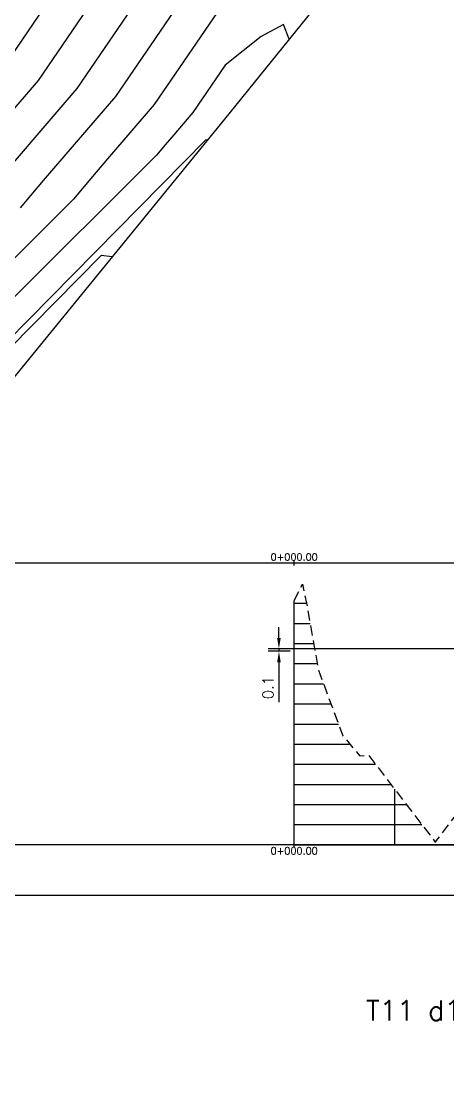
# Model space of a CAD drawing. Header units: metres. Extents: x 419533 to 423558, y 4805342 to 4807578.
# Drawn here: x 421821.8 to 421843, y 4806401.9 to 4806454.2 of the extents above; entities that cross this region are included whole.
import ezdxf

# ---------------------------------------------------------------- set-up
doc = ezdxf.new("R2010")
doc.units = ezdxf.units.M
doc.linetypes.add('DASHED', pattern=[0.75, 0.5, -0.25])
for name, color, linetype in [('C-ROAD-PROF', 1, 'DASHED'), ('C-ROAD-PROF-GRID-GEOM', 5, 'Continuous'), ('C-ROAD-PROF-GRID-MAJR', 8, 'Continuous'), ('C-ROAD-PROF-GRID-MINR', 8, 'Continuous'), ('C-ROAD-PROF-TEXT', 11, 'Continuous'), ('C-ROAD-PROF-TITL', 11, 'Continuous'), ('C-ROAD-PROF-TTLB', 5, 'Continuous'), ('C-TINN-BNDY', 110, 'Continuous'), ('C-TOPO-MAJR', 9, 'Continuous'), ('C-TOPO-MINR', 8, 'Continuous')]:
    doc.layers.add(name, color=color, linetype=linetype)
doc.styles.get("Standard").update_dxf_attribs({"font": 'simplex.shx'})
doc.dimstyles.new('TFO75', dxfattribs={"dimscale": 3, "dimtxt": 0.18, "dimasz": 0.18, "dimexe": 0.18, "dimexo": 0.0625, "dimgap": 0.09, "dimtad": 1, "dimdec": 1, "dimzin": 0, "dimdsep": 46, "dimtxsty": 'Standard', "dimcen": 0.09, "dimse1": 1, "dimse2": 1, "dimclrd": 3, "dimclre": 3, "dimclrt": 1, "dimadec": 4, "dimazin": 0, "dimtfac": 1, "dimtdec": 1, "dimtmove": 0, "dimatfit": 3, "dimfxl": 1, "dimtolj": 1, "dimtzin": 0, "dimarcsym": 0})

# ---------------------------------------------------------------- blocks, each defined once
blk = doc.blocks.new('*D47')
at = {"color": 3, "lineweight": -2, "transparency": 16777216}
for p, q in [((421834.612, 4806423.516), (421834.612, 4806424.056)), ((421863.643, 4806422.976), (421834.072, 4806422.976)), ((421835.177, 4806422.857), (421834.072, 4806422.857)), ((421834.612, 4806422.976), (421834.612, 4806422.857)), ((421834.612, 4806422.317), (421834.612, 4806420.337))]:
    blk.add_line(p, q, dxfattribs=at)
at = {"color": 3, "transparency": 16777216}
for points in [[(421834.522, 4806423.516), (421834.702, 4806423.516), (421834.612, 4806422.976)], [(421834.522, 4806422.317), (421834.702, 4806422.317), (421834.612, 4806422.857)]]:
    blk.add_solid(points, dxfattribs=at)
at = {"layer": 'Defpoints', "color": 0, "transparency": 16777216}
for p in [(421834.612, 4806422.857), (421835.365, 4806422.857), (421863.83, 4806422.976)]:
    blk.add_point(p, dxfattribs=at)
at = {"color": 1, "transparency": 16777216, "insert": (421834.072, 4806421.057), "char_height": 0.54, "attachment_point": 5, "rotation": 90}
blk.add_mtext('\\A1;0.1', dxfattribs=at)
blk = doc.blocks.new('leg_extensions_profiles_1')
at = {"layer": 'C-ROAD-PROF', "color": 1, "linetype": 'DASHED', "lineweight": -3, "flags": 128}
blk.add_lwpolyline([(421835.365, 4806425.376), (421835.637, 4806425.903), (421835.781, 4806426.186), (421835.986, 4806425.244), (421836.575, 4806421.913), (421837.79, 4806418.664), (421838.628, 4806417.659), (421839.062, 4806417.71), (421842.362, 4806413.397), (421842.384, 4806413.387), (421842.388, 4806413.384), (421842.443, 4806413.453), (421845.601, 4806417.576), (421846.288, 4806418.223), (421847.861, 4806419.173), (421848.827, 4806419.234), (421849.422, 4806419.272), (421850.099, 4806417.316), (421850.332, 4806415.854), (421851.09, 4806416.373), (421852.19, 4806418.625), (421853.747, 4806418.505), (421854.432, 4806418.875), (421855.185, 4806418.767), (421856.24, 4806418.535), (421856.389, 4806418.523), (421857.733, 4806419.204), (421858.897, 4806419.703), (421859.953, 4806420.059), (421860.919, 4806420.558), (421861.373, 4806420.757), (421861.545, 4806420.809), (421862.175, 4806421.046), (421862.493, 4806421.199), (421863.636, 4806421.654), (421866.295, 4806422.957), (421866.322, 4806422.971), (421866.357, 4806422.99), (421866.471, 4806423.055)], dxfattribs=at)
at = {"layer": 'C-ROAD-PROF-GRID-GEOM', "color": 5, "linetype": 'Continuous', "lineweight": -3}
blk.add_line((421835.365, 4806413.246), (421835.365, 4806425.376), dxfattribs=at)
at = {"layer": 'C-ROAD-PROF-GRID-MAJR', "color": 8, "linetype": 'Continuous', "lineweight": -3}
for p, q in [((421835.365, 4806413.246), (421835.365, 4806425.376)), ((421835.365, 4806425.246), (421835.985, 4806425.246)), ((421835.365, 4806423.246), (421836.339, 4806423.246)), ((421835.365, 4806421.246), (421836.824, 4806421.246)), ((421835.365, 4806419.246), (421837.572, 4806419.246)), ((421835.365, 4806417.246), (421839.417, 4806417.246)), ((421835.365, 4806415.246), (421840.947, 4806415.246)), ((421835.365, 4806413.246), (421866.471, 4806413.246))]:
    blk.add_line(p, q, dxfattribs=at)
at = {"layer": 'C-ROAD-PROF-GRID-MINR', "color": 8, "linetype": 'Continuous', "lineweight": -3}
for p, q in [((421835.365, 4806424.246), (421836.162, 4806424.246)), ((421835.365, 4806422.246), (421836.516, 4806422.246)), ((421835.365, 4806420.246), (421837.198, 4806420.246)), ((421835.365, 4806418.246), (421838.138, 4806418.246)), ((421835.365, 4806416.246), (421840.182, 4806416.246)), ((421840.365, 4806413.246), (421840.365, 4806416.007)), ((421835.365, 4806414.246), (421841.712, 4806414.246))]:
    blk.add_line(p, q, dxfattribs=at)
at = {"layer": 'C-ROAD-PROF-TEXT', "color": 11, "linetype": 'Continuous', "lineweight": -3}
for p, q in [((421835.365, 4806427.121), (421835.365, 4806427.371)), ((421835.365, 4806413.121), (421835.365, 4806413.371))]:
    blk.add_line(p, q, dxfattribs=at)
at = {"layer": 'C-ROAD-PROF-TTLB', "color": 5, "linetype": 'Continuous', "lineweight": -3}
blk.add_line((421815.365, 4806427.246), (421895.365, 4806427.246), dxfattribs=at)
blk.add_3dface([(421815.365, 4806410.746), (421895.365, 4806410.746), (421895.365, 4806413.246), (421815.365, 4806413.246)], dxfattribs=at)
at = {"layer": 'C-TINN-BNDY', "color": 110, "linetype": 'Continuous', "lineweight": -3, "flags": 128}
blk.add_lwpolyline([(422235.258, 4806803.917), (422183.947, 4806768.389), (422107.165, 4806706.897), (422045.084, 4806663.831), (422020.725, 4806645.564), (422009.072, 4806636.707), (421999.692, 4806629.078), (421967.231, 4806595.583), (421935.551, 4806537.705), (421859.794, 4806483.771), (421831.912, 4806449.294), (421807.66, 4806419.57), (421750.74, 4806385.358), (421678.268, 4806345.243)], dxfattribs=at)
at = {"layer": 'C-TOPO-MAJR', "color": 9, "linetype": 'Continuous', "lineweight": -3, "elevation": 1795, "flags": 128}
blk.add_lwpolyline([(421832.002, 4806458.503), (421826.492, 4806450.413), (421822.9, 4806446.239), (421821.759, 4806444.887)], dxfattribs=at)
at = {"layer": 'C-TOPO-MINR', "color": 8, "linetype": 'Continuous', "lineweight": -3, "flags": 128}
for points, elevation in [([(421826.562, 4806460.168), (421820.727, 4806451.602)], 1792), ([(421830.118, 4806462.171), (421822.649, 4806451.206), (421816.511, 4806444.073)], 1793), ([(421832.034, 4806461.767), (421824.57, 4806450.809), (421819.706, 4806445.156)], 1794), ([(421831.97, 4806455.238), (421828.413, 4806450.016), (421826.095, 4806447.322), (421825.358, 4806446.449), (421824.413, 4806445.321), (421813.427, 4806434.346)], 1796), ([(421835.128, 4806453.271), (421834.84, 4806454.001), (421833.73, 4806453.406), (421831.938, 4806451.974), (421830.335, 4806449.62), (421829.289, 4806448.405), (421828.957, 4806448.011), (421828.531, 4806447.503), (421821.17, 4806440.149)], 1797), ([(421831.064, 4806448.255), (421830.98, 4806448.265), (421812.306, 4806429.327)], 1798), ([(421826.326, 4806442.448), (421825.777, 4806442.518), (421812.13, 4806428.679)], 1799)]:
    blk.add_lwpolyline(points, dxfattribs=dict(at, elevation=elevation))
at = {"layer": 'C-ROAD-PROF-TEXT', "color": 11, "linetype": 'Continuous', "lineweight": -3, "char_height": 0.35}
for insert, attachment_point in [((421835.365, 4806427.371), 8), ((421835.365, 4806413.121), 2)]:
    blk.add_mtext('0+000.00', dxfattribs=dict(at, insert=insert, attachment_point=attachment_point))
dim = blk.add_linear_dim(base=(421834.612, 4806422.857), p1=(421863.83, 4806422.976), p2=(421835.365, 4806422.857), angle=90, dimstyle='TFO75')
dim.commit()
dim.dimension.update_dxf_attribs({"geometry": '*D47', "text_midpoint": (421834.072, 4806421.057)})

msp = doc.modelspace()

# ---------------------------------------------------------------- linework, layer by layer
at = {"layer": 'C-TOPO-MAJR', "color": 9, "linetype": 'Continuous', "lineweight": -3, "elevation": 1795, "flags": 128}
msp.add_lwpolyline([(421832.002, 4806458.503), (421826.492, 4806450.413), (421822.9, 4806446.239), (421821.759, 4806444.887)], dxfattribs=at)
at = {"layer": 'C-TOPO-MINR', "color": 8, "linetype": 'Continuous', "lineweight": -3, "flags": 128}
for points, elevation in [([(421830.118, 4806462.171), (421822.649, 4806451.206), (421816.511, 4806444.073)], 1793), ([(421832.034, 4806461.767), (421824.57, 4806450.809), (421819.706, 4806445.156)], 1794), ([(421826.562, 4806460.168), (421820.727, 4806451.602)], 1792), ([(421831.97, 4806455.238), (421828.413, 4806450.016), (421826.095, 4806447.322), (421825.358, 4806446.449), (421824.413, 4806445.321), (421813.427, 4806434.346)], 1796), ([(421835.128, 4806453.271), (421834.84, 4806454.001), (421833.73, 4806453.406), (421831.938, 4806451.974), (421830.335, 4806449.62), (421829.289, 4806448.405), (421828.957, 4806448.011), (421828.531, 4806447.503), (421821.17, 4806440.149)], 1797), ([(421831.064, 4806448.255), (421830.98, 4806448.265), (421812.306, 4806429.327)], 1798), ([(421826.326, 4806442.448), (421825.777, 4806442.518), (421812.13, 4806428.679)], 1799)]:
    msp.add_lwpolyline(points, dxfattribs=dict(at, elevation=elevation))

# ---------------------------------------------------------------- block references
msp.add_blockref('leg_extensions_profiles_1', (0, 0))

# ---------------------------------------------------------------- texts
at = {"layer": 'C-ROAD-PROF-TITL', "color": 11, "linetype": 'Continuous', "lineweight": -3, "insert": (421845.338, 4806404.517), "char_height": 1, "attachment_point": 8}
msp.add_mtext('T11 d1-3 PROFILE', dxfattribs=at)

doc.saveas('drawing.dxf')
